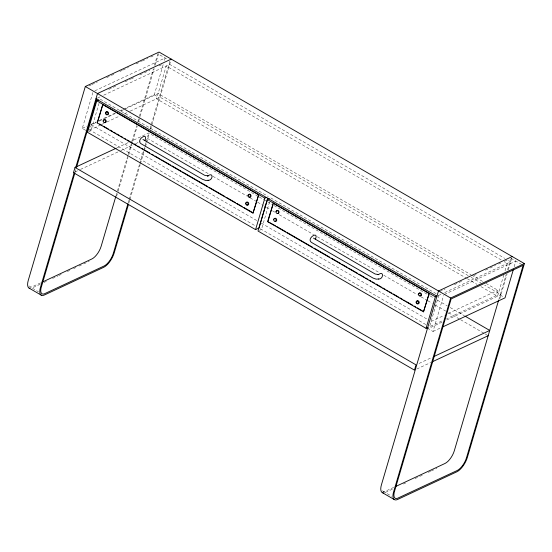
<?xml version="1.0" encoding="UTF-8"?>
<svg xmlns="http://www.w3.org/2000/svg" width="552" height="552" viewBox="0 0 552 552"><rect width="100%" height="100%" fill="white"/><g stroke="black" fill="none" stroke-linecap="round" stroke-linejoin="round"><path stroke-width="0.41" stroke-dasharray="2.76 2.07" d="M85.767 130.403L82.289 128.388L92.867 92.446M75.134 172.079L75.859 169.602M95.972 122.565L91.308 124.745L89.762 129.996L255.321 225.851M99.063 103.231L90.983 130.7L88.9 131.673M115.989 195.863L117.203 191.73M117.445 190.909L127.905 155.388M128.147 154.56L131.79 142.168M132.038 141.346L136.654 125.649M137.869 121.516L139.083 117.39M139.332 116.562L153.428 68.648M154.401 65.343L157.803 53.779L167.898 59.623M116.589 196.374L117.804 192.248M118.045 191.42L127.995 157.617M128.968 154.319L131.88 144.417M132.846 141.119L137.22 126.277M138.676 121.33L139.884 117.21M140.132 116.382L154.208 68.558M155.174 65.253L158.576 53.71M123.324 109.234L154.291 94.771L163.192 64.549M164.392 60.465L165.11 58.008L93.881 91.266M128.167 202.915L128.899 200.438M129.14 199.61L139.594 164.089M139.835 163.261L143.485 150.875M143.727 150.047L145.914 142.609M146.156 141.788L148.833 132.701M150.047 128.568L169.981 60.83M129.009 202.598L129.734 200.121M129.982 199.3L140.173 164.662M140.415 163.84L144.058 151.469M144.3 150.648L145.273 147.35M145.514 146.521L146.48 143.223M146.728 142.402L149.399 133.329M150.606 129.209L151.579 125.911M151.821 125.083L171.237 59.112M269.555 201.942L261.475 229.418L259.392 230.384M438.805 295.21L429.532 326.722L442.732 320.553M442.083 322.133L428.145 328.64L433.016 331.462L443.594 295.513M485.953 283.376L497.876 290.283L496.331 295.534L446.616 318.739M503.824 274.903L497.545 296.238L480.385 286.302M505.032 270.797L507.205 263.414L504.224 261.689M498.815 299.563L506.156 274.599M507.564 269.825L510.731 259.081M499.843 298.597L507.122 273.861M508.261 270.004L511.78 258.046M514.153 266.802L515.837 261.082L443.836 294.699M88.9 85.953L91.225 84.87M91.998 84.504L97.414 81.972M106.709 77.639L110.579 75.831M111.352 75.472L115.223 73.664M119.867 71.491L122.192 70.408M122.965 70.049L128.388 67.516M136.13 63.901L141.547 61.369M142.319 61.01L147.743 58.477M150.841 57.035L153.159 55.952M108.82 89.389L117.335 85.415M125.076 81.799L130.5 79.267M131.272 78.908L133.598 77.818M139.787 74.927L143.658 73.119M144.438 72.76L149.854 70.228M159.148 65.895L161.467 64.805M97.504 98.07L100.609 96.621M103.714 95.172L169.692 64.363L504.707 258.336M82.289 128.388L86.933 126.222M90.804 124.414L96.227 121.882M99.325 120.439L114.809 113.208M119.453 111.042L122.551 109.593M99.077 121.116L103.735 118.942M104.514 118.576L115.389 113.498M120.826 110.966L124.711 109.151M125.483 108.785L158.107 93.557L471.049 274.751M89.486 130.127L101.099 124.704M101.872 124.345L103.741 123.469M106.853 122.02L120.053 115.851M124.324 113.857L129.375 111.497M130.155 111.138L160.032 97.186L468.186 275.607M116.941 147.874L128.581 142.437M129.361 142.078L141.774 136.282M142.554 135.916L148.764 133.018L258.446 196.526M75.031 171.969L79.688 169.795M80.468 169.436L120.053 150.951M120.826 150.593L134.798 144.065M135.571 143.706L140.229 141.533M40.524 282.941L31.906 286.895A11.426 4.706 -59.9 0 1 29.891 286.785L38.488 291.76M40.117 284.266L32.326 287.902A12.972 5.341 -59.9 0 1 31.402 288.248M44.008 282.452L46.34 281.361M52.571 278.45L58.022 275.903M58.795 275.545L61.134 274.454M67.358 271.543L69.697 270.452M73.588 268.638L75.921 267.547M79.039 266.092L82.931 264.277M83.711 263.911L89.162 261.365M439.737 291.518L445.16 288.986M454.448 284.653L458.319 282.845M459.091 282.479L462.962 280.671M473.802 275.614L476.128 274.53M485.415 270.19L489.293 268.382M490.066 268.024L495.482 265.491M498.58 264.042L500.906 262.959M504.776 261.151L507.095 260.068M438.488 295.499L441.593 294.05M444.698 292.601L510.676 261.793L507.695 260.068M431.077 321.471L444.277 315.302M448.162 313.488L497.876 290.283M446.727 319.967L501.016 294.616L484.601 285.115M433.016 331.462L439.985 328.205M419.113 363.423L432.306 357.261M416.788 369.04L430.76 362.519M393.686 487.423L385.061 491.377A11.426 4.706 -59.9 0 1 382.177 490.342M385.489 492.384L393.272 488.748M403.395 484.021L405.734 482.931M415.069 478.57L418.968 476.755M419.741 476.39L423.639 474.575M428.311 472.388L430.643 471.298M431.422 470.939L436.873 468.393M510.966 258.26L522.427 264.898M501.237 259.957L166.221 65.985L156.561 98.808L466.523 278.277M471.794 275.179L482.972 281.651M471.173 277.339L480.868 282.955M154.291 94.771L159.162 97.594M500.147 295.023L503.631 297.038M467.268 278.705L476.956 284.315M100.257 99.187L268.313 196.498M270.749 197.906L436.57 293.919M259.192 196.954L273.371 205.165M274.116 205.592L429.311 295.451M430.056 295.886L433.789 298.045M437.515 300.205L447.217 305.822M450.204 307.554L464.377 315.758M147.218 138.269L208.401 173.694M212.879 176.288L247.199 196.16M250.187 197.885L256.901 201.777M257.646 202.204L262.869 205.234M263.614 205.661L265.85 206.959M266.602 207.393L269.583 209.118M272.571 210.85L274.806 212.14M279.284 214.735L313.605 234.607M317.338 236.767L379.265 272.626M383.743 275.22L417.319 294.658M421.052 296.817L427.02 300.274M427.765 300.709L432.244 303.296M435.224 305.028L445.671 311.073M448.659 312.805L459.851 319.284M460.596 319.712L484.47 333.539M485.215 333.974L488.203 335.699M91.308 124.745L257.467 220.952M261.193 223.105L427.351 319.311M260.392 228.79L425.813 324.569M383.053 491.259L391.651 496.241M29.401 286.398A11.426 4.706 -59.9 0 1 29.014 285.86"/><path stroke-width="0.83" d="M142.94 139.456L204.619 175.281L207.904 175.881M313.46 238.098L375.112 273.992L378.389 274.592M524.4 263.594L450.66 298.025L393.624 491.804A12.972 5.341 -59.9 0 0 397.668 499.436L456.835 471.808A12.972 5.341 -59.9 0 0 467.365 457.38L524.4 263.594L159.059 52.06L85.319 86.491L28.29 280.278A12.972 5.341 -59.9 0 0 29.787 288.365M75.024 167.442L73.478 172.693L414.462 370.123L416.008 364.872L75.024 167.442L116.161 148.24M74.203 172.707L40.468 287.323A12.972 5.341 -59.9 0 0 44.505 294.954L103.672 267.327A12.972 5.341 -59.9 0 0 114.202 252.899L128.526 204.247M75.659 167.76L97.497 93.543L171.237 59.112M74.886 172.907L41.014 288.165A11.426 4.706 -59.9 0 0 44.077 293.947L104.059 266.016A11.426 4.706 -59.9 0 0 113.339 253.306L127.926 203.743M76.59 167.125L96.779 98.532M98.87 99.836L96.786 100.809L87.513 132.321L255.569 229.625L259.04 228.004L267.837 198.113M252.995 213.134L258.75 194.587L252.995 213.134L97.117 122.875L102.872 104.335L97.697 121.916M115.747 196.691L101.161 246.254A11.426 4.706 -59.9 0 1 91.88 258.964L42.083 282.217M255.569 229.625L264.843 198.113L266.23 197.464M269.362 198.554L267.278 199.527L258.005 231.033L426.061 328.337L428.138 327.37M423.487 311.845L429.242 293.305L423.487 311.845L267.61 221.593L273.364 203.053M268.189 220.634L272.895 204.647M426.061 328.337L435.335 296.831L436.722 296.183M498.566 300.392L454.324 450.736A11.426 4.706 -59.9 0 1 445.043 463.445L395.246 486.698M513.436 269.252L505.018 297.845L442.304 327.122M144.852 140.615C149.061 130.914 134.295 140.491 141.76 144.148L202.632 179.393L205.71 180.442L208.242 180.276M315.344 239.333C319.553 229.632 304.787 239.202 312.253 242.859L373.124 278.104L376.202 279.153L378.727 278.995M97.117 122.875L97.462 122.716M207.938 175.867C213.755 171.61 213.017 180.67 208.042 180.352M267.61 221.593L275.413 225.747M378.43 274.579C384.247 270.328 383.509 279.381 378.534 279.064M512.221 256.542L438.481 290.973L381.446 484.753A12.972 5.341 -59.9 0 0 383.716 492.888M433.858 356.537L489.748 330.448L465.122 316.192M432.313 361.788L488.203 335.699M85.319 86.491L450.66 298.025M95.951 98.794L436.936 296.224M96.786 100.809L264.843 198.113M267.278 199.527L435.335 296.831M102.527 104.5L258.405 194.752M273.019 203.212L428.897 293.464M99.705 124.014L101.941 125.311M103.431 126.173L108.654 129.196M110.145 130.058L112.38 131.355M113.871 132.218L115.361 133.08M116.858 133.943L119.094 135.24M120.584 136.102L122.82 137.4M124.317 138.262L125.808 139.125M127.298 139.987L129.534 141.284M131.024 142.147L132.521 143.009M134.012 143.879L136.247 145.169M137.738 146.038L139.973 147.329M141.471 148.198L142.961 149.061M144.451 149.923L149.675 152.945M151.91 154.243L153.401 155.105M154.891 155.968L160.114 158.99M161.605 159.852L170.554 165.034M172.045 165.897L180.994 171.085M182.491 171.948L207.849 186.631M209.339 187.494L225.002 196.56M226.492 197.423L235.442 202.605M236.932 203.467L242.155 206.489M243.646 207.359L252.595 212.541M276.904 226.617L285.853 231.799M287.35 232.661L312.708 247.344M314.198 248.207L329.861 257.273M331.352 258.136L340.301 263.318M341.791 264.18L347.015 267.209M348.505 268.072L357.454 273.254M358.945 274.116L364.168 277.138M365.659 278.001L367.894 279.298M369.392 280.161L370.882 281.023M372.372 281.886L374.608 283.183M376.098 284.045L381.322 287.068M382.812 287.937L385.054 289.227M386.545 290.097L388.035 290.959M389.526 291.822L391.761 293.119M393.259 293.981L398.475 297.004M399.965 297.866L402.208 299.163M403.698 300.026L405.189 300.888M406.679 301.751L412.648 305.208M414.138 306.07L415.628 306.933M417.119 307.802L422.342 310.824M29.118 288.123L41.296 295.175M382.281 492.605L394.459 499.657M418.975 294.009A1.546 1.214 65 0 1 420.424 292.933A1.546 1.214 65 0 1 421.5 294.934A1.546 1.214 65 0 1 419.865 295.658M416.719 301.516A1.546 1.214 65 0 1 418.423 300.978A1.546 1.214 65 0 1 419.065 303.145A1.546 1.214 65 0 1 417.243 303.31M416.988 303.007A1.546 1.214 65 0 1 416.801 302.655M274.234 219.02A1.546 1.214 65 0 1 275.841 218.413A1.546 1.214 65 0 1 276.669 220.434A1.546 1.214 65 0 1 275.068 221.041M276.552 211.147A1.546 1.214 65 0 1 278.712 211.064A1.546 1.214 65 0 1 278.042 213.341M248.483 195.291A1.546 1.214 65 0 1 250.042 194.263A1.546 1.214 65 0 1 250.939 196.45A1.546 1.214 65 0 1 249.069 196.719M246.578 202.246A1.546 1.214 65 0 1 248.579 203.081A1.546 1.214 65 0 1 247.717 204.999M247.054 204.82A1.546 1.214 65 0 1 246.751 204.592M246.502 204.295A1.546 1.214 65 0 1 246.309 203.936M246.226 202.805A1.546 1.214 65 0 1 246.364 202.487M103.686 120.674A1.546 1.214 65 0 1 105.128 119.598A1.546 1.214 65 0 1 106.205 121.599A1.546 1.214 65 0 1 104.576 122.323M106.06 112.429A1.546 1.214 65 0 1 107.557 111.766A1.546 1.214 65 0 1 108.544 113.602A1.546 1.214 65 0 1 107.219 114.588M106.336 113.919A1.546 1.214 65 0 1 106.143 113.567M394.507 491.356L394.176 492.646A11.426 4.706 -59.9 0 0 397.24 498.421L457.222 470.497A11.426 4.706 -59.9 0 0 466.495 457.787L523.144 265.312L451.143 298.929L394.507 491.356M208.145 175.784L207.704 175.957L208.145 175.784M378.637 274.503L378.196 274.668L378.637 274.503M418.457 294.25A1.546 1.214 65 0 0 420.32 296.017A1.546 1.214 65 0 0 420.424 293.505A1.546 1.214 65 0 0 418.457 294.25M416.139 302.123A1.546 1.214 65 0 0 418.002 303.897A1.546 1.214 65 0 0 418.106 301.385A1.546 1.214 65 0 0 416.139 302.123M273.654 219.627A1.546 1.214 65 0 0 275.517 221.4A1.546 1.214 65 0 0 275.62 218.882A1.546 1.214 65 0 0 273.654 219.627M275.972 211.754A1.546 1.214 65 0 0 277.835 213.52A1.546 1.214 65 0 0 277.939 211.009A1.546 1.214 65 0 0 275.972 211.754M247.965 195.532A1.546 1.214 65 0 0 249.828 197.305A1.546 1.214 65 0 0 249.932 194.787A1.546 1.214 65 0 0 247.965 195.532M245.647 203.412A1.546 1.214 65 0 0 247.51 205.178A1.546 1.214 65 0 0 247.613 202.667A1.546 1.214 65 0 0 245.647 203.412M103.162 120.916A1.546 1.214 65 0 0 105.025 122.682A1.546 1.214 65 0 0 105.128 120.17A1.546 1.214 65 0 0 103.162 120.916M105.48 113.036A1.546 1.214 65 0 0 107.343 114.802A1.546 1.214 65 0 0 107.447 112.291A1.546 1.214 65 0 0 105.48 113.036"/></g></svg>
